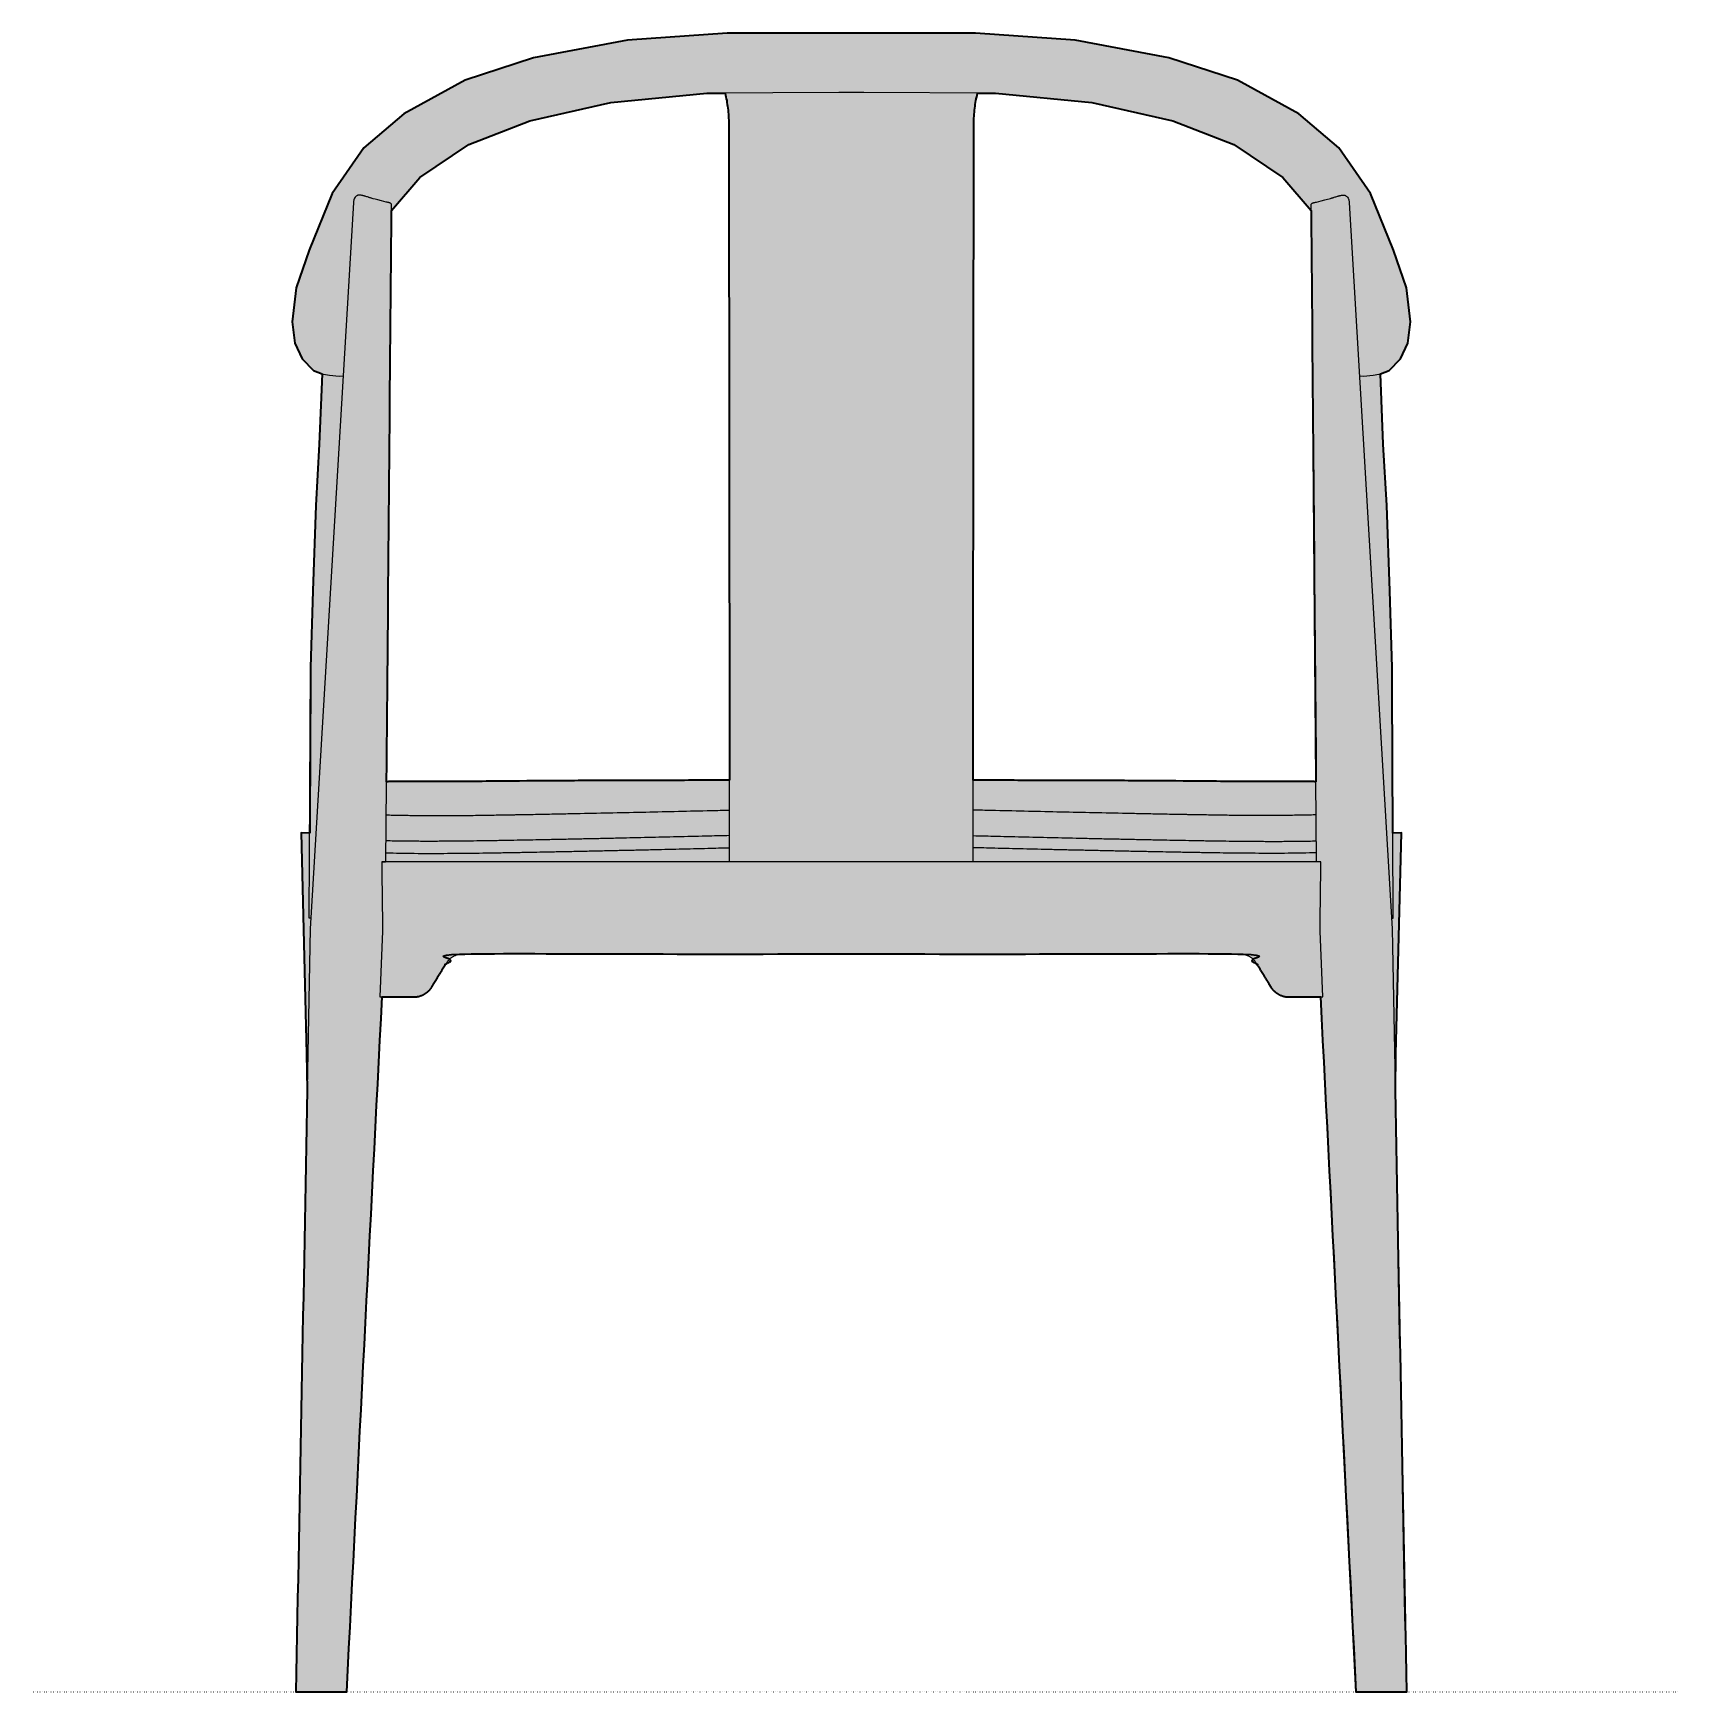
# Model space of a CAD drawing. Header units: millimetres. Extents: x 0 to 1796, y -1115 to 821.
# Drawn here: x 0 to 814, y -1115 to -294 of the extents above; entities that cross this region are included whole.
import ezdxf

# ---------------------------------------------------------------- set-up
doc = ezdxf.new("R2010")
doc.units = ezdxf.units.MM
doc.linetypes.add('Dots', pattern=[1, 0, -1])
doc.layers.add('Blocks', color=7, linetype='Continuous')
doc.layers.add('Blocks$Fill', color=7, linetype='Continuous', true_color=0xffffff)
for name, color, linetype, lineweight, true_color in [('Blocks$Inner', 7, 'Continuous', 25, 0x007f00), ('Blocks$Outline', 7, 'Continuous', 35, 0xff3f3f), ('Groud', 7, 'Dots', 25, 0x243775)]:
    doc.layers.add(name, color=color, linetype=linetype, lineweight=lineweight, true_color=true_color)

# ---------------------------------------------------------------- blocks, each defined once
blk = doc.blocks.new('China Chair Dining Chair Back')
at = {"layer": 'Blocks$Fill'}
h = blk.add_hatch(color=256, dxfattribs=at)
h.paths.add_polyline_path([(666.85, 652.42), (671.13, 654.15), (676.7, 659.8), (676.71, 659.8), (680.33, 667.6), (681.77, 678.16), (679.7, 695.03), (673.36, 713.59), (661.93, 741.63), (646.26, 764.27), (626.39, 781.12), (596.09, 797.8), (562.19, 808.91), (515.69, 817.68), (466.47, 821.07), (407.02, 821.02), (404.95, 821.03), (343.42, 821.07), (294.21, 817.68), (247.71, 808.91), (213.8, 797.8), (183.51, 781.12), (163.64, 764.27), (147.97, 741.63), (136.53, 713.59), (130.2, 695.03), (128.12, 678.16), (129.57, 667.6), (133.19, 659.8), (133.19, 659.8), (138.77, 654.15), (143.05, 652.42), (137.31, 507.1), (136.9, 425.13), (132.7, 425.15), (135.35, 315.8), (135.66, 297.92), (130.03, 0), (155.17, 0), (172.76, 343.98), (188.42, 343.97), (188.42, 343.97), (188.49, 343.97), (188.79, 343.98), (189.1, 344), (189.41, 344.02), (189.72, 344.06), (190.04, 344.11), (190.36, 344.17), (190.69, 344.24), (191.01, 344.32), (191.34, 344.42), (191.66, 344.52), (191.99, 344.64), (192.31, 344.77), (192.63, 344.9), (192.95, 345.05), (193.27, 345.21), (193.58, 345.38), (193.88, 345.56), (194.18, 345.75), (194.47, 345.94), (194.75, 346.15), (195.02, 346.36), (195.29, 346.58), (195.55, 346.8), (195.8, 347.03), (196.03, 347.27), (196.26, 347.51), (196.48, 347.75), (196.68, 348), (196.88, 348.25), (197.06, 348.5), (197.23, 348.75), (197.39, 349.01), (204.53, 360.72), (204.7, 360.99), (204.88, 361.25), (205.06, 361.5), (205.26, 361.75), (205.46, 361.99), (205.67, 362.23), (205.89, 362.46), (206.12, 362.68), (206.35, 362.89), (206.59, 363.1), (206.84, 363.3), (207.09, 363.48), (207.35, 363.66), (207.61, 363.83), (207.88, 364), (208.15, 364.15), (208.42, 364.29), (208.7, 364.42), (208.98, 364.54), (209.26, 364.66), (209.55, 364.76), (209.83, 364.85), (210.12, 364.94), (210.4, 365.01), (210.69, 365.07), (210.97, 365.13), (211.26, 365.18), (211.54, 365.21), (211.82, 365.24), (212.1, 365.26), (212.37, 365.27), (212.64, 365.28), (404.95, 365.28), (597.25, 365.28), (597.52, 365.27), (597.8, 365.26), (598.08, 365.24), (598.36, 365.21), (598.64, 365.18), (598.92, 365.13), (599.21, 365.07), (599.49, 365.01), (599.78, 364.94), (600.06, 364.85), (600.35, 364.76), (600.63, 364.66), (600.91, 364.54), (601.19, 364.42), (601.47, 364.29), (601.75, 364.15), (602.02, 364), (602.28, 363.83), (602.55, 363.66), (602.81, 363.48), (603.06, 363.3), (603.31, 363.1), (603.55, 362.89), (603.78, 362.68), (604.01, 362.46), (604.22, 362.23), (604.44, 361.99), (604.64, 361.75), (604.83, 361.5), (605.02, 361.25), (605.2, 360.99), (605.36, 360.72), (612.5, 349.01), (612.66, 348.75), (612.84, 348.5), (613.02, 348.25), (613.21, 348), (613.42, 347.75), (613.63, 347.51), (613.86, 347.27), (614.1, 347.03), (614.35, 346.8), (614.6, 346.58), (614.87, 346.36), (615.14, 346.15), (615.43, 345.94), (615.72, 345.75), (616.02, 345.56), (616.32, 345.38), (616.63, 345.21), (616.94, 345.05), (617.26, 344.9), (617.58, 344.77), (617.9, 344.64), (618.23, 344.52), (618.56, 344.42), (618.88, 344.32), (619.21, 344.24), (619.53, 344.17), (619.85, 344.11), (620.17, 344.06), (620.48, 344.02), (620.8, 344), (621.1, 343.98), (621.4, 343.97), (621.47, 343.97), (621.48, 343.97), (637.13, 343.98), (637.13, 343.98), (654.73, 0), (679.87, 0), (674.23, 297.92), (677.2, 425.15), (673, 425.13), (672.59, 507.1)], flags=0)
h.paths.add_polyline_path([(342.45, 791.37), (342.88, 789.52), (343.25, 787.67), (343.56, 785.82), (343.82, 783.97), (344.03, 782.01), (344.18, 780.04), (344.28, 778.05), (344.33, 776), (344.33, 761.91), (344.34, 748.07), (344.41, 688.47), (344.54, 569.27), (344.59, 522.84), (344.61, 451.25), (226.17, 450.74), (210.61, 450.65), (195.13, 450.62), (190.01, 450.62), (174.95, 450.52), (177.36, 733.16), (177.42, 733.29), (191.39, 749.58), (215.58, 765.88), (245.77, 777.74), (285.85, 786.72), (333.5, 791.32)], flags=0)
h.paths.add_polyline_path([(465.28, 451.25), (465.35, 569.27), (465.42, 628.87), (465.55, 748.07), (465.56, 761.91), (465.57, 776), (465.61, 778.05), (465.71, 780.04), (465.87, 782.01), (466.08, 783.97), (466.33, 785.82), (466.64, 787.67), (467.01, 789.52), (467.45, 791.37), (476.39, 791.32), (524.05, 786.72), (564.12, 777.74), (594.31, 765.88), (618.51, 749.58), (632.48, 733.29), (632.53, 733.16), (634.95, 450.52), (614.76, 450.62), (599.28, 450.65), (583.72, 450.74), (554.7, 450.97)], flags=0)
at = {"layer": 'Blocks$Inner'}
for p, q in [((174.61, 410.84), (177.39, 736.11)), ((635.28, 410.84), (632.51, 736.11)), ((137.48, 382.94), (137.04, 382.94)), ((672.41, 382.94), (672.85, 382.94))]:
    blk.add_line(p, q, dxfattribs=at)
for points in [[(153.42, 651.23), (151.5, 651.13), (146.65, 651.57), (143.78, 652.13), (138.77, 654.15), (133.19, 659.8), (133.19, 659.8), (129.57, 667.6), (128.12, 678.16), (130.2, 695.03), (136.53, 713.59), (147.97, 741.63), (163.64, 764.27), (183.51, 781.12), (213.8, 797.8), (247.71, 808.91), (294.21, 817.68), (343.42, 821.07), (402.87, 821.02), (404.95, 821.03), (407.02, 821.02), (466.47, 821.07), (515.69, 817.68), (562.19, 808.91), (596.09, 797.8), (626.39, 781.12), (646.26, 764.27), (661.93, 741.63), (673.36, 713.59), (679.7, 695.03), (681.77, 678.16), (680.33, 667.6), (676.71, 659.8), (676.7, 659.8), (671.13, 654.15), (666.12, 652.13), (663.24, 651.57), (658.39, 651.13), (656.48, 651.23)], [(632.53, 733.16), (632.48, 733.29), (618.51, 749.58), (594.31, 765.88), (564.12, 777.74), (524.05, 786.72), (476.39, 791.32), (411.17, 791.72), (407.02, 791.69), (404.95, 791.7), (402.87, 791.69), (398.72, 791.72), (333.5, 791.32), (285.85, 786.72), (245.77, 777.74), (215.58, 765.88), (191.39, 749.58), (177.42, 733.29), (177.36, 733.16)], [(344.54, 569.27), (344.48, 628.87), (344.41, 688.47), (344.34, 748.07)], [(465.35, 569.27), (465.42, 628.87), (465.48, 688.47), (465.55, 748.07)], [(158.53, 737.32), (137.17, 377.64), (130.03, 0), (155.17, 0), (172.76, 343.98)], [(651.36, 737.32), (672.73, 377.64), (679.87, 0), (654.73, 0), (637.13, 343.98)], [(136.68, 382.94), (137.31, 507.1), (138.44, 545.02), (139.96, 587.32), (141.63, 617.56), (143.05, 652.42)], [(673.21, 382.94), (672.59, 507.1), (671.46, 545.02), (669.94, 587.32), (668.27, 617.56), (666.85, 652.42)], [(136.9, 425.13), (132.7, 425.15), (135.35, 315.8), (135.68, 296.51)], [(673, 425.13), (677.2, 425.15), (674.54, 315.8), (674.21, 296.51)], [(637.38, 410.84), (404.95, 410.84), (172.51, 410.84)], [(172.92, 376.61), (172.6, 368.45), (172.26, 360.3), (171.93, 352.14), (171.6, 343.98), (188.42, 343.97)], [(621.48, 343.97), (638.3, 343.98), (637.96, 352.14), (637.63, 360.3), (637.3, 368.45), (636.97, 376.61)], [(212.64, 365.28), (404.95, 365.28), (597.25, 365.28)]]:
    blk.add_lwpolyline(points, dxfattribs=at)
for points, knots in [([(344.33, 776), (344.3, 778.76), (343.99, 783.8), (343.07, 788.9), (342.45, 791.37)], [5, 5, 5, 5, 5.4999989, 5.9711479, 5.9711479, 5.9711479, 5.9711479]), ([(465.57, 776), (465.6, 778.76), (465.91, 783.8), (466.82, 788.9), (467.45, 791.37)], [5, 5, 5, 5, 5.4999989, 5.9711479, 5.9711479, 5.9711479, 5.9711479]), ([(158.99, 739.37), (158.79, 738.89), (158.61, 738.21), (158.54, 737.5), (158.53, 737.32)], [326.1631634, 326.1631634, 326.1631634, 326.1631634, 326.2881634, 326.332998, 326.332998, 326.332998, 326.332998]), ([(174.75, 737.48), (167.54, 739.34), (167.25, 739.43), (166.81, 739.55), (166.36, 739.69), (165.77, 739.88), (165.06, 740.13), (164.38, 740.35), (163.91, 740.48), (163.65, 740.54), (163.45, 740.58), (163.26, 740.62), (163, 740.67), (162.57, 740.76), (161.97, 740.86), (161.42, 740.9), (161, 740.87), (160.71, 740.81), (160.43, 740.72), (160.08, 740.57), (159.53, 740.21), (159.17, 739.75), (158.99, 739.37)], [325.3544279, 325.3544279, 325.3544279, 325.3544279, 325.3819134, 325.4131634, 325.4444134, 325.4756634, 325.5381634, 325.6006634, 325.6319134, 325.6475384, 325.6631634, 325.6787884, 325.6944134, 325.7256634, 325.7881634, 325.8506634, 325.8819134, 325.9131634, 325.9444134, 325.9756634, 326.0381634, 326.1631634, 326.1631634, 326.1631634, 326.1631634]), ([(635.14, 737.48), (642.35, 739.34), (642.64, 739.43), (643.08, 739.55), (643.53, 739.69), (644.12, 739.88), (644.83, 740.13), (645.51, 740.35), (645.98, 740.48), (646.24, 740.54), (646.44, 740.58), (646.64, 740.62), (646.89, 740.67), (647.33, 740.76), (647.93, 740.86), (648.48, 740.9), (648.89, 740.87), (649.18, 740.81), (649.46, 740.72), (649.81, 740.57), (650.36, 740.21), (650.72, 739.75), (650.91, 739.37)], [325.3544279, 325.3544279, 325.3544279, 325.3544279, 325.3819134, 325.4131634, 325.4444134, 325.4756634, 325.5381634, 325.6006634, 325.6319134, 325.6475384, 325.6631634, 325.6787884, 325.6944134, 325.7256634, 325.7881634, 325.8506634, 325.8819134, 325.9131634, 325.9444134, 325.9756634, 326.0381634, 326.1631634, 326.1631634, 326.1631634, 326.1631634]), ([(650.91, 739.37), (651.11, 738.89), (651.29, 738.21), (651.35, 737.5), (651.36, 737.32)], [326.1631634, 326.1631634, 326.1631634, 326.1631634, 326.2881634, 326.332998, 326.332998, 326.332998, 326.332998]), ([(177.3, 736.47), (177.27, 736.53), (177.18, 736.65), (176.96, 736.81), (176.68, 736.94), (176.43, 737.04), (176.21, 737.11), (175.99, 737.19), (175.67, 737.28), (175.27, 737.37), (174.92, 737.45), (174.75, 737.48)], [324.9441859, 324.9441859, 324.9441859, 324.9441859, 324.9913234, 325.0538234, 325.1163234, 325.1475734, 325.1788234, 325.2100734, 325.2413234, 325.3038234, 325.3544279, 325.3544279, 325.3544279, 325.3544279]), ([(177.39, 736.11), (177.39, 736.12), (177.38, 736.23), (177.36, 736.33), (177.3, 736.47)], [324.87277448, 324.87277448, 324.87277448, 324.87277448, 324.88167455, 324.94418592, 324.94418592, 324.94418592, 324.94418592]), ([(632.51, 736.11), (632.51, 736.12), (632.51, 736.23), (632.53, 736.33), (632.59, 736.47)], [324.87277448, 324.87277448, 324.87277448, 324.87277448, 324.88167455, 324.94418592, 324.94418592, 324.94418592, 324.94418592]), ([(632.59, 736.47), (632.62, 736.53), (632.72, 736.65), (632.94, 736.81), (633.21, 736.94), (633.47, 737.04), (633.68, 737.11), (633.91, 737.19), (634.23, 737.28), (634.63, 737.37), (634.98, 737.45), (635.14, 737.48)], [324.9441859, 324.9441859, 324.9441859, 324.9441859, 324.9913234, 325.0538234, 325.1163234, 325.1475734, 325.1788234, 325.2100734, 325.2413234, 325.3038234, 325.3544279, 325.3544279, 325.3544279, 325.3544279]), ([(344.6, 410.84), (344.61, 432.12), (344.61, 469.78), (344.59, 523.09), (344.56, 554.07), (344.54, 569.27)], [0, 0, 0, 0, 0.4, 0.7, 1, 1, 1, 1]), ([(465.29, 410.84), (465.28, 432.12), (465.28, 469.78), (465.3, 523.09), (465.33, 554.07), (465.35, 569.27)], [0, 0, 0, 0, 0.4, 0.7, 1, 1, 1, 1]), ([(175.27, 450.53), (175.18, 450.53), (175.07, 450.53), (174.97, 450.52), (174.95, 450.52)], [7.8317757, 7.8317757, 7.8317757, 7.8317757, 8.130201, 8.1910028, 8.1910028, 8.1910028, 8.1910028]), ([(175.9, 450.55), (175.78, 450.55), (175.57, 450.54), (175.36, 450.54), (175.27, 450.53)], [7.1661682, 7.1661682, 7.1661682, 7.1661682, 7.5315638, 7.8317757, 7.8317757, 7.8317757, 7.8317757]), ([(178.04, 450.58), (177.82, 450.58), (177.38, 450.57), (176.78, 450.56), (176.29, 450.56), (176.01, 450.55), (175.9, 450.55)], [5, 5, 5, 5, 5.660392, 6.320784, 6.820553, 7.166168, 7.166168, 7.166168, 7.166168]), ([(344.61, 451.25), (333.43, 451.23), (318.15, 451.2), (298.78, 451.15), (284.25, 451.1), (269.72, 451.05), (250.36, 450.95), (235.84, 450.84), (226.17, 450.74)], [0.6863699, 0.6863699, 0.6863699, 0.6863699, 0.7692308, 0.8076923, 0.8461538, 0.8846154, 0.9230769, 1, 1, 1, 1]), ([(465.28, 451.25), (476.47, 451.23), (491.74, 451.2), (511.12, 451.15), (525.65, 451.1), (540.17, 451.05), (559.54, 450.95), (574.05, 450.84), (583.72, 450.74)], [0.6863699, 0.6863699, 0.6863699, 0.6863699, 0.7692308, 0.8076923, 0.8461538, 0.8846154, 0.9230769, 1, 1, 1, 1]), ([(631.85, 450.58), (632.07, 450.58), (632.51, 450.57), (633.11, 450.56), (633.61, 450.56), (633.88, 450.55), (633.99, 450.55)], [5, 5, 5, 5, 5.660392, 6.320784, 6.820553, 7.166168, 7.166168, 7.166168, 7.166168]), ([(633.99, 450.55), (634.11, 450.55), (634.33, 450.54), (634.53, 450.54), (634.63, 450.53)], [7.1661682, 7.1661682, 7.1661682, 7.1661682, 7.5315638, 7.8317757, 7.8317757, 7.8317757, 7.8317757]), ([(634.63, 450.53), (634.72, 450.53), (634.82, 450.53), (634.93, 450.52), (634.95, 450.52)], [7.8317757, 7.8317757, 7.8317757, 7.8317757, 8.130201, 8.1910028, 8.1910028, 8.1910028, 8.1910028]), ([(174.81, 434.09), (175, 434.09), (175.19, 434.08), (175.39, 434.08), (177.82, 434.02), (182.74, 433.93), (190.26, 433.83), (196.65, 433.78), (201.18, 433.77), (203.79, 433.77), (206.41, 433.77), (209.72, 433.79), (215.1, 433.83), (221.95, 433.93), (228.84, 434.05), (233.65, 434.13), (236.38, 434.18), (238.41, 434.21), (240.44, 434.25), (243.15, 434.3), (247.88, 434.38), (254.62, 434.51), (262.69, 434.68), (273.48, 434.9), (286.97, 435.17), (308.56, 435.64), (327.77, 436.08), (341.59, 436.42), (344.61, 436.49)], [-0.0016482, -0.0016482, -0.0016482, -0.0016482, 0, 0, 0, 0.0208333, 0.0416667, 0.0625, 0.0729167, 0.078125, 0.0833333, 0.09375, 0.1041667, 0.125, 0.1458333, 0.15625, 0.1614583, 0.1666667, 0.171875, 0.1770833, 0.1875, 0.2083333, 0.2291667, 0.25, 0.2916667, 0.3333333, 0.4166667, 0.4399993, 0.4399993, 0.4399993, 0.4399993]), ([(635.09, 434.09), (634.89, 434.09), (634.7, 434.08), (634.51, 434.08), (632.07, 434.02), (627.15, 433.93), (619.63, 433.83), (613.25, 433.78), (608.71, 433.77), (606.11, 433.77), (603.49, 433.77), (600.18, 433.79), (594.79, 433.83), (587.95, 433.93), (581.05, 434.05), (576.25, 434.13), (573.52, 434.18), (571.48, 434.21), (569.45, 434.25), (566.75, 434.3), (562.02, 434.38), (555.28, 434.51), (547.2, 434.68), (536.42, 434.9), (522.92, 435.17), (501.34, 435.64), (482.13, 436.08), (468.31, 436.42), (465.29, 436.49)], [-0.0016482, -0.0016482, -0.0016482, -0.0016482, 0, 0, 0, 0.0208333, 0.0416667, 0.0625, 0.0729167, 0.078125, 0.0833333, 0.09375, 0.1041667, 0.125, 0.1458333, 0.15625, 0.1614583, 0.1666667, 0.171875, 0.1770833, 0.1875, 0.2083333, 0.2291667, 0.25, 0.2916667, 0.3333333, 0.4166667, 0.4399993, 0.4399993, 0.4399993, 0.4399993]), ([(344.61, 423.82), (341.3, 423.77), (333.27, 423.56), (320.49, 423.25), (306.17, 422.91), (294.22, 422.64), (284.57, 422.43), (277.18, 422.27), (270.86, 422.14), (265.77, 422.03), (261.94, 421.95), (258.21, 421.88), (253.72, 421.79), (248.71, 421.69), (242.83, 421.58), (237.39, 421.48), (232.38, 421.39), (227.39, 421.3), (221.3, 421.21), (214.42, 421.12), (207.84, 421.05), (201.12, 421.01), (193.72, 421), (185.98, 421.03), (179.67, 421.11), (176, 421.2), (174.7, 421.24)], [0.546584, 0.546584, 0.546584, 0.546584, 0.5714286, 0.6071429, 0.6428571, 0.6785714, 0.6964286, 0.7142857, 0.7321429, 0.7410714, 0.75, 0.7589286, 0.7678571, 0.7857143, 0.8035714, 0.8214286, 0.8303571, 0.8392857, 0.8571429, 0.875, 0.8928571, 0.9107143, 0.9285714, 0.9464286, 0.9642857, 0.9742993, 0.9742993, 0.9742993, 0.9742993]), ([(465.29, 423.82), (468.59, 423.77), (476.62, 423.56), (489.4, 423.25), (503.72, 422.91), (515.67, 422.64), (525.32, 422.43), (532.72, 422.27), (539.04, 422.14), (544.12, 422.03), (547.95, 421.95), (551.68, 421.88), (556.17, 421.79), (561.19, 421.69), (567.07, 421.58), (572.51, 421.48), (577.51, 421.39), (582.5, 421.3), (588.59, 421.21), (595.48, 421.12), (602.05, 421.05), (608.78, 421.01), (616.17, 421), (623.91, 421.03), (630.23, 421.11), (633.9, 421.2), (635.2, 421.24)], [0.546584, 0.546584, 0.546584, 0.546584, 0.5714286, 0.6071429, 0.6428571, 0.6785714, 0.6964286, 0.7142857, 0.7321429, 0.7410714, 0.75, 0.7589286, 0.7678571, 0.7857143, 0.8035714, 0.8214286, 0.8303571, 0.8392857, 0.8571429, 0.875, 0.8928571, 0.9107143, 0.9285714, 0.9464286, 0.9642857, 0.9742993, 0.9742993, 0.9742993, 0.9742993]), ([(174.65, 415.33), (175.81, 415.3), (179.18, 415.21), (184.97, 415.11), (192.31, 415.05), (199.73, 415.05), (206.86, 415.08), (213.73, 415.14), (220.8, 415.22), (226.8, 415.31), (231.6, 415.39), (235.23, 415.45), (238.67, 415.52), (242.89, 415.59), (247.76, 415.69), (252.71, 415.78), (257.1, 415.87), (260.7, 415.94), (264.63, 416.02), (269.8, 416.13), (274.92, 416.24), (279.92, 416.34), (284.89, 416.45), (291.03, 416.58), (298.31, 416.74), (307.98, 416.96), (319.83, 417.24), (332.74, 417.55), (341.05, 417.77), (344.6, 417.86)], [0.0258937, 0.0258937, 0.0258937, 0.0258937, 0.0357143, 0.0535714, 0.0714286, 0.0892857, 0.1071429, 0.125, 0.1428571, 0.1607143, 0.1696429, 0.1785714, 0.1875, 0.1964286, 0.2142857, 0.2321429, 0.2410714, 0.25, 0.2589286, 0.2678571, 0.2857143, 0.2946429, 0.3035714, 0.3214286, 0.3392857, 0.3571429, 0.3928571, 0.4285714, 0.455159, 0.455159, 0.455159, 0.455159]), ([(635.25, 415.33), (634.08, 415.3), (630.71, 415.21), (624.92, 415.11), (617.58, 415.05), (610.16, 415.05), (603.03, 415.08), (596.17, 415.14), (589.09, 415.22), (583.1, 415.31), (578.3, 415.39), (574.66, 415.45), (571.23, 415.52), (567, 415.59), (562.13, 415.69), (557.18, 415.78), (552.8, 415.87), (549.19, 415.94), (545.27, 416.02), (540.09, 416.13), (534.97, 416.24), (529.97, 416.34), (525, 416.45), (518.86, 416.58), (511.59, 416.74), (501.92, 416.96), (490.06, 417.24), (477.15, 417.55), (468.84, 417.77), (465.29, 417.86)], [0.0258937, 0.0258937, 0.0258937, 0.0258937, 0.0357143, 0.0535714, 0.0714286, 0.0892857, 0.1071429, 0.125, 0.1428571, 0.1607143, 0.1696429, 0.1785714, 0.1875, 0.1964286, 0.2142857, 0.2321429, 0.2410714, 0.25, 0.2589286, 0.2678571, 0.2857143, 0.2946429, 0.3035714, 0.3214286, 0.3392857, 0.3571429, 0.3928571, 0.4285714, 0.455159, 0.455159, 0.455159, 0.455159])]:
    blk.add_open_spline(points, degree=3, knots=knots, dxfattribs=at)
for points, degree in [([(344.34, 748.07), (344.34, 752.66), (344.33, 761.87), (344.33, 771.25), (344.33, 776)], 3), ([(465.55, 748.07), (465.55, 752.66), (465.56, 761.87), (465.57, 771.25), (465.57, 776)], 3), ([(183.46, 450.61), (182.57, 450.61), (180.77, 450.6), (178.95, 450.59), (178.04, 450.58)], 3), ([(184.86, 450.61), (184.63, 450.61), (184.17, 450.61), (183.7, 450.61), (183.46, 450.61)], 3), ([(195.13, 450.62), (193.43, 450.62), (190.02, 450.62), (186.59, 450.62), (184.86, 450.61)], 3), ([(226.17, 450.74), (220.97, 450.7), (210.6, 450.64), (200.28, 450.62), (195.13, 450.62)], 3), ([(583.72, 450.74), (588.92, 450.7), (599.3, 450.64), (609.62, 450.62), (614.76, 450.62)], 3), ([(614.76, 450.62), (616.46, 450.62), (619.88, 450.62), (623.31, 450.62), (625.03, 450.61)], 3), ([(625.03, 450.61), (625.26, 450.61), (625.73, 450.61), (626.2, 450.61), (626.43, 450.61)], 3), ([(626.43, 450.61), (627.33, 450.61), (629.13, 450.6), (630.94, 450.59), (631.85, 450.58)], 3), ([(172.51, 410.84), (172.59, 405.14), (172.74, 393.73), (172.87, 382.32), (172.92, 376.61)], 3), ([(172.64, 410.83), (173.47, 410.83), (174.03, 410.83), (174.33, 410.83)], 3), ([(174.51, 410.84), (174.56, 410.84), (174.61, 410.84), (174.61, 410.84)], 3), ([(635.38, 410.84), (635.33, 410.84), (635.29, 410.84), (635.28, 410.84)], 3), ([(637.25, 410.83), (636.42, 410.83), (635.86, 410.83), (635.56, 410.83)], 3), ([(636.97, 376.61), (637.03, 382.32), (637.15, 393.73), (637.3, 405.14), (637.38, 410.84)], 3), ([(137.04, 382.94), (136.8, 382.94), (136.67, 382.94), (136.68, 382.94)], 3), ([(672.85, 382.94), (673.1, 382.94), (673.22, 382.94), (673.21, 382.94)], 3), ([(197.39, 349.01), (204.53, 360.72)], 1), ([(605.36, 360.72), (612.5, 349.01)], 1)]:
    blk.add_open_spline(points, degree=degree, dxfattribs=at)
for points, weights in [([(204.53, 360.72), (207.31, 365.28), (212.64, 365.28)], [0.865745898842, 0.811297604088, 1]), ([(597.25, 365.28), (602.59, 365.28), (605.36, 360.72)], [1, 0.811297604088, 0.865745898842])]:
    blk.add_rational_spline(points, weights, degree=2, dxfattribs=at)
for points, weights, knots in [([(188.42, 343.97), (188.42, 343.97), (188.42, 343.97), (194.32, 343.97), (197.39, 349.01)], [0.999731942423, 0.999865909823, 1, 0.811297604048, 1], [-14.734891, -14.734891, -14.734891, -14.734172, -14.734172, -13.722155, -13.722155, -13.722155]), ([(612.5, 349.01), (615.57, 343.97), (621.47, 343.97), (621.47, 343.97), (621.48, 343.97)], [1, 0.811297604048, 1, 0.999865909823, 0.999731942423], [17.746189, 17.746189, 17.746189, 18.758207, 18.758207, 18.758926, 18.758926, 18.758926])]:
    blk.add_rational_spline(points, weights, degree=2, knots=knots, dxfattribs=at)
at = {"layer": 'Blocks$Outline'}
for points in [[(404.95, 821.03), (402.87, 821.02), (343.42, 821.07), (294.21, 817.68), (247.71, 808.91), (213.8, 797.8), (183.51, 781.12), (163.64, 764.27), (147.97, 741.63), (136.53, 713.59), (130.2, 695.03), (128.12, 678.16), (129.57, 667.6), (133.19, 659.8), (133.19, 659.8), (138.77, 654.15), (143.05, 652.42)], [(666.85, 652.42), (671.13, 654.15), (676.7, 659.8), (676.71, 659.8), (680.33, 667.6), (681.77, 678.16), (679.7, 695.03), (673.36, 713.59), (661.93, 741.63), (646.26, 764.27), (626.39, 781.12), (596.09, 797.8), (562.19, 808.91), (515.69, 817.68), (466.47, 821.07), (407.02, 821.02), (404.95, 821.03)], [(177.36, 733.16), (177.42, 733.29), (191.39, 749.58), (215.58, 765.88), (245.77, 777.74), (285.85, 786.72), (333.5, 791.32), (342.45, 791.37)], [(467.45, 791.37), (476.39, 791.32), (524.05, 786.72), (564.12, 777.74), (594.31, 765.88), (618.51, 749.58), (632.48, 733.29), (632.53, 733.16)], [(143.05, 652.42), (141.63, 617.56), (139.96, 587.32), (138.44, 545.02), (137.31, 507.1)], [(672.59, 507.1), (671.46, 545.02), (669.94, 587.32), (668.27, 617.56), (666.85, 652.42)], [(136.9, 425.13), (132.7, 425.15), (135.35, 315.8), (135.66, 297.92)], [(674.23, 297.92), (674.54, 315.8), (677.2, 425.15), (673, 425.13)]]:
    blk.add_lwpolyline(points, dxfattribs=at)
for points, knots in [([(342.45, 791.37), (343.07, 788.9), (343.99, 783.8), (344.3, 778.76), (344.33, 776), (344.33, 771.25), (344.33, 761.87), (344.34, 752.66), (344.34, 748.07), (344.37, 728.2), (344.39, 708.34), (344.41, 688.47), (344.43, 668.6), (344.45, 648.74), (344.48, 628.87), (344.5, 609), (344.52, 589.14), (344.54, 569.27), (344.56, 554.07), (344.59, 523.09), (344.61, 483.21), (344.61, 459.19), (344.61, 451.25)], [-5.971148, -5.971148, -5.971148, -5.971148, -5.499999, -5, -5, -5, -4.5, -4, -4, -4, -3, -3, -3, -2, -2, -2, -1, -1, -1, -0.7, -0.4, -0.251992, -0.251992, -0.251992, -0.251992]), ([(465.28, 451.25), (465.28, 459.19), (465.29, 483.21), (465.3, 523.09), (465.33, 554.07), (465.35, 569.27), (465.37, 589.14), (465.4, 609), (465.42, 628.87), (465.44, 648.74), (465.46, 668.6), (465.48, 688.47), (465.51, 708.34), (465.53, 728.2), (465.55, 748.07), (465.55, 752.66), (465.56, 761.87), (465.57, 771.25), (465.57, 776), (465.6, 778.76), (465.91, 783.8), (466.82, 788.9), (467.45, 791.37)], [0.251992, 0.251992, 0.251992, 0.251992, 0.4, 0.7, 1, 1, 1, 2, 2, 2, 3, 3, 3, 4, 4, 4, 4.5, 5, 5, 5, 5.499999, 5.971148, 5.971148, 5.971148, 5.971148]), ([(344.61, 451.25), (333.43, 451.23), (318.15, 451.2), (298.78, 451.15), (284.25, 451.1), (269.72, 451.05), (250.36, 450.95), (235.84, 450.84), (226.17, 450.74), (220.97, 450.7), (210.6, 450.64), (200.28, 450.62), (195.13, 450.62), (193.43, 450.62), (190.02, 450.62), (186.59, 450.62), (184.86, 450.61), (184.63, 450.61), (184.17, 450.61), (183.7, 450.61), (183.46, 450.61), (182.57, 450.61), (180.77, 450.6), (178.95, 450.59), (178.04, 450.58), (177.82, 450.58), (177.38, 450.57), (176.78, 450.56), (176.29, 450.56), (176.01, 450.55), (175.9, 450.55), (175.78, 450.55), (175.57, 450.54), (175.36, 450.54), (175.27, 450.53), (175.18, 450.53), (175.07, 450.53), (174.97, 450.52), (174.95, 450.52)], [0.68637, 0.68637, 0.68637, 0.68637, 0.769231, 0.807692, 0.846154, 0.884615, 0.923077, 1, 1, 1, 1.5, 2, 2, 2, 2.5, 3, 3, 3, 3.5, 4, 4, 4, 4.5, 5, 5, 5, 5.660392, 6.320784, 6.820553, 7.166168, 7.166168, 7.166168, 7.531564, 7.831776, 7.831776, 7.831776, 8.130201, 8.191003, 8.191003, 8.191003, 8.191003]), ([(634.95, 450.52), (634.93, 450.52), (634.82, 450.53), (634.72, 450.53), (634.63, 450.53), (634.53, 450.54), (634.33, 450.54), (634.11, 450.55), (633.99, 450.55), (633.88, 450.55), (633.61, 450.56), (633.11, 450.56), (632.51, 450.57), (632.07, 450.58), (631.85, 450.58), (630.94, 450.59), (629.13, 450.6), (627.33, 450.61), (626.43, 450.61), (626.2, 450.61), (625.73, 450.61), (625.26, 450.61), (625.03, 450.61), (623.31, 450.62), (619.88, 450.62), (616.46, 450.62), (614.76, 450.62), (609.62, 450.62), (599.3, 450.64), (588.92, 450.7), (583.72, 450.74), (574.05, 450.84), (559.54, 450.95), (540.17, 451.05), (525.65, 451.1), (511.12, 451.15), (491.74, 451.2), (476.47, 451.23), (465.28, 451.25)], [-8.191003, -8.191003, -8.191003, -8.191003, -8.130201, -7.831776, -7.831776, -7.831776, -7.531564, -7.166168, -7.166168, -7.166168, -6.820553, -6.320784, -5.660392, -5, -5, -5, -4.5, -4, -4, -4, -3.5, -3, -3, -3, -2.5, -2, -2, -2, -1.5, -1, -1, -1, -0.923077, -0.884615, -0.846154, -0.807692, -0.769231, -0.68637, -0.68637, -0.68637, -0.68637]), ([(135.66, 297.92), (133.78, 198.61), (131.9, 99.31), (130.03, 0), (138.41, 0), (146.79, 0), (155.17, 0), (161.03, 114.66), (166.9, 229.32), (172.76, 343.98)], [766.38091, 766.38091, 766.38091, 766.38091, 1064.349759, 1064.349759, 1064.349759, 1089.492889, 1089.492889, 1089.492889, 1433.9221, 1433.9221, 1433.9221, 1433.9221]), ([(637.13, 343.98), (643, 229.32), (648.86, 114.66), (654.73, 0), (663.11, 0), (671.49, 0), (679.87, 0), (677.99, 99.31), (676.11, 198.61), (674.23, 297.92)], [-1433.9221, -1433.9221, -1433.9221, -1433.9221, -1089.492889, -1089.492889, -1089.492889, -1064.349759, -1064.349759, -1064.349759, -766.38091, -766.38091, -766.38091, -766.38091])]:
    blk.add_open_spline(points, degree=3, knots=knots, dxfattribs=at)
for points, degree in [([(174.95, 450.52), (175.75, 544.74), (176.56, 638.95), (177.36, 733.16)], 3), ([(632.53, 733.16), (633.34, 638.95), (634.14, 544.74), (634.95, 450.52)], 3), ([(137.31, 507.1), (137.17, 479.78), (137.03, 452.45), (136.9, 425.13)], 3), ([(673, 425.13), (672.86, 452.45), (672.72, 479.78), (672.59, 507.1)], 3), ([(188.42, 343.97), (188.46, 343.97), (188.49, 343.97)], 2), ([(621.4, 343.97), (621.44, 343.97), (621.47, 343.97)], 2)]:
    blk.add_open_spline(points, degree=degree, dxfattribs=at)
for points, weights, knots in [([(188.49, 343.97), (192.12, 344), (195.51, 345.92), (197.39, 349.01), (199.77, 352.91), (202.15, 356.82), (204.53, 360.72), (206.34, 363.69), (209.34, 365.28), (212.64, 365.28), (276.74, 365.28), (340.85, 365.28), (404.95, 365.28)], [0.997642207079, 0.874438975861, 0.875314283318, 1.00026812945, 1.00026812945, 1.00026812945, 1.00026812945, 0.958329038533, 1.01003400909, 1.15538304113, 1.15538304113, 1.15538304113, 1.15538304113], [-14.727083, -14.727083, -14.727083, -14.727083, -13.722155, -13.722155, -13.722155, 0, 0, 0, 1.012017, 1.012017, 1.012017, 2.012017, 2.012017, 2.012017, 2.012017]), ([(404.95, 365.28), (469.05, 365.28), (533.15, 365.28), (597.25, 365.28), (600.55, 365.28), (603.55, 363.69), (605.36, 360.72), (607.74, 356.82), (610.12, 352.91), (612.5, 349.01), (614.39, 345.92), (617.77, 344), (621.4, 343.97)], [1.15538304113, 1.15538304113, 1.15538304113, 1.15538304113, 1.01003400909, 0.958329038533, 1.00026812945, 1.00026812945, 1.00026812945, 1.00026812945, 0.875314283318, 0.874438975861, 0.997642207079], [-2.012017, -2.012017, -2.012017, -2.012017, -1.012017, -1.012017, -1.012017, 0, 0, 0, 13.722155, 13.722155, 13.722155, 14.727083, 14.727083, 14.727083, 14.727083]), ([(172.76, 343.98), (172.76, 343.98), (177.98, 343.98), (183.2, 343.97), (188.42, 343.97), (188.42, 343.97), (188.42, 343.97), (188.42, 343.97)], [1, 1, 1, 1, 1, 1.00008933555, 1.00017871203, 1.00026812945], [-30.392119, -30.392119, -30.392119, -30.392119, -30.392113, -14.734891, -14.734891, -14.734891, -14.734172, -14.734172, -14.734172, -14.734172]), ([(621.47, 343.97), (621.47, 343.97), (621.47, 343.97), (621.48, 343.97), (626.7, 343.97), (631.91, 343.98), (637.13, 343.98), (637.13, 343.98)], [1.00026812945, 1.00017871203, 1.00008933555, 1, 1, 1, 1, 1], [14.734172, 14.734172, 14.734172, 14.734172, 14.734891, 14.734891, 14.734891, 30.392113, 30.392119, 30.392119, 30.392119, 30.392119])]:
    blk.add_rational_spline(points, weights, degree=3, knots=knots, dxfattribs=at)

msp = doc.modelspace()

# ---------------------------------------------------------------- linework, layer by layer
at = {"layer": 'Groud'}
msp.add_lwpolyline([(0, -1115.03), (814.04, -1115.03)], dxfattribs=at)

# ---------------------------------------------------------------- block references
at = {"layer": 'Blocks'}
msp.add_blockref('China Chair Dining Chair Back', (0, -1115.03), dxfattribs=at)

doc.saveas('drawing.dxf')
